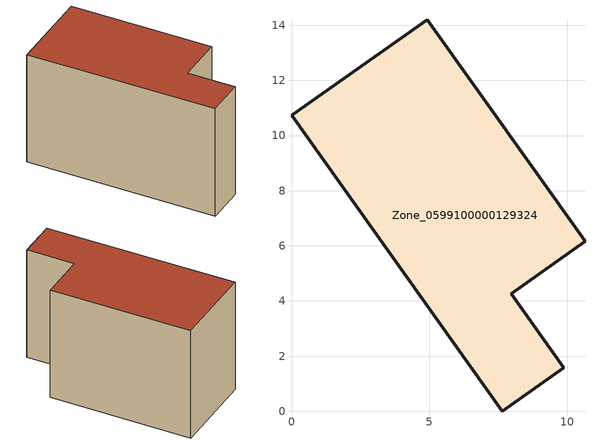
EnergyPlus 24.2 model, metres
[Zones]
Zone_0599100000129324
 floor ground (C_G): 0,10.73 4.92,14.2 10.64,6.17 7.96,4.27 9.87,1.57 7.65,0 z1.67
 wall outside (C_F): 4.92,14.2 0,10.73 7.65,0 9.87,1.57 7.96,4.27 10.64,6.17 4.92,14.2 z1.67:9.79
 roof outside (C_R): 0,10.73 7.65,0 9.87,1.57 7.96,4.27 10.64,6.17 4.92,14.2 z9.79
[BUILDING]
Pand.0599100000129324: North Axis=0; Terrain=City; Loads Convergence Tolerance Value=0.04; Temperature Convergence Tolerance Value=0.4; Solar Distribution=FullExterior; Maximum Number of Warmup Days=25; Minimum Number of Warmup Days=1
[Site:Location]
Rotterdam.The.Hague.AP_ZH_NLD Design_Conditions: Latitude=51.96; Longitude=4.45; Time Zone=1; Elevation=-4.5
[SITE:GROUNDTEMPERATURE:BUILDINGSURFACE]
18, 18, 18, 18, 18, 18, 18, 18, 18, 18, 18, 18
[MATERIAL] Thermal Absorptance=0.9; Solar Absorptance=0.7; Visible Absorptance=0.7
Name | Roughness | Thickness | Conductivity | Density | Specific Heat
G.TI.1975-1991 | MediumSmooth | 0.15 | 0.288461 | 540 | 1210
F.TI.1975-1991 | Rough | 0.3 | 0.230769 | 1920 | 840
R.TI.1975-1991 | MediumRough | 0.2 | 0.153846 | 1500 | 1000
[CONSTRUCTION]
C_G: G.TI.1975-1991
C_F: F.TI.1975-1991
C_R: R.TI.1975-1991
[ZONE]
Zone_0599100000129324: Type=1; Multiplier=1; Ceiling Height=Autocalculate; Volume=Autocalculate; Floor Area=autocalculate; Part of Total Floor Area=Yes
[ZONEINFILTRATION:DESIGNFLOWRATE]
Infil_Zone_0599100000129324: Zone or ZoneList or Space or SpaceList=Zone_0599100000129324; Schedule=AlwaysOn; Design Flow Rate Calculation Method=Flow/Area; Flow Rate per Floor Area=0.003; Constant Term Coefficient=1; Temperature Term Coefficient=0; Velocity Term Coefficient=0; Velocity Squared Term Coefficient=0
[HVACTEMPLATE:ZONE:IDEALLOADSAIRSYSTEM]
Zone_0599100000129324: Maximum Heating Supply Air Temperature=50; Minimum Cooling Supply Air Temperature=13; Maximum Heating Supply Air Humidity Ratio=0.0156; Minimum Cooling Supply Air Humidity Ratio=0.0077; Heating Limit=NoLimit; Cooling Limit=NoLimit; Dehumidification Control Type=ConstantSensibleHeatRatio; Cooling Sensible Heat Ratio=0.7; Dehumidification Setpoint=60; Humidification Control Type=None; Humidification Setpoint=30; Outdoor Air Method=None; Outdoor Air Flow Rate per Person=0.00944; Outdoor Air Flow Rate per Zone Floor Area=0; Outdoor Air Flow Rate per Zone=0; Demand Controlled Ventilation Type=None; Outdoor Air Economizer Type=NoEconomizer; Heat Recovery Type=None; Sensible Heat Recovery Effectiveness=0.7; Latent Heat Recovery Effectiveness=0.65
[ZONECONTROL:THERMOSTAT]
ThermostatControl_Zone_0599100000129324: Zone or ZoneList=Zone_0599100000129324; Control Type Schedule=DualSetpointControlType; Control 1=Thermostat_Zone_0599100000129324; Temperature Difference Between Cutout And Setpoint=0
[THERMOSTATSETPOINT:DUALSETPOINT]
Thermostat_Zone_0599100000129324: Heating Setpoint Temperature Schedule=HeatingSetpoint_Zone_0599100000129324; Cooling Setpoint Temperature Schedule=CoolingSetpoint_Zone_0599100000129324
[SCHEDULE:COMPACT]
HeatingSetpoint_Zone_0599100000129324: Through: 12/31, For: AllDays, Until: 24:00, 21
CoolingSetpoint_Zone_0599100000129324: Through: 12/31, For: AllDays, Until: 24:00, 24
DualSetpointControlType: Through: 12/31, For: AllDays, Until: 24:00, 4
AlwaysOn: Through: 12/31, For: AllDays, Until: 24:00, 1
